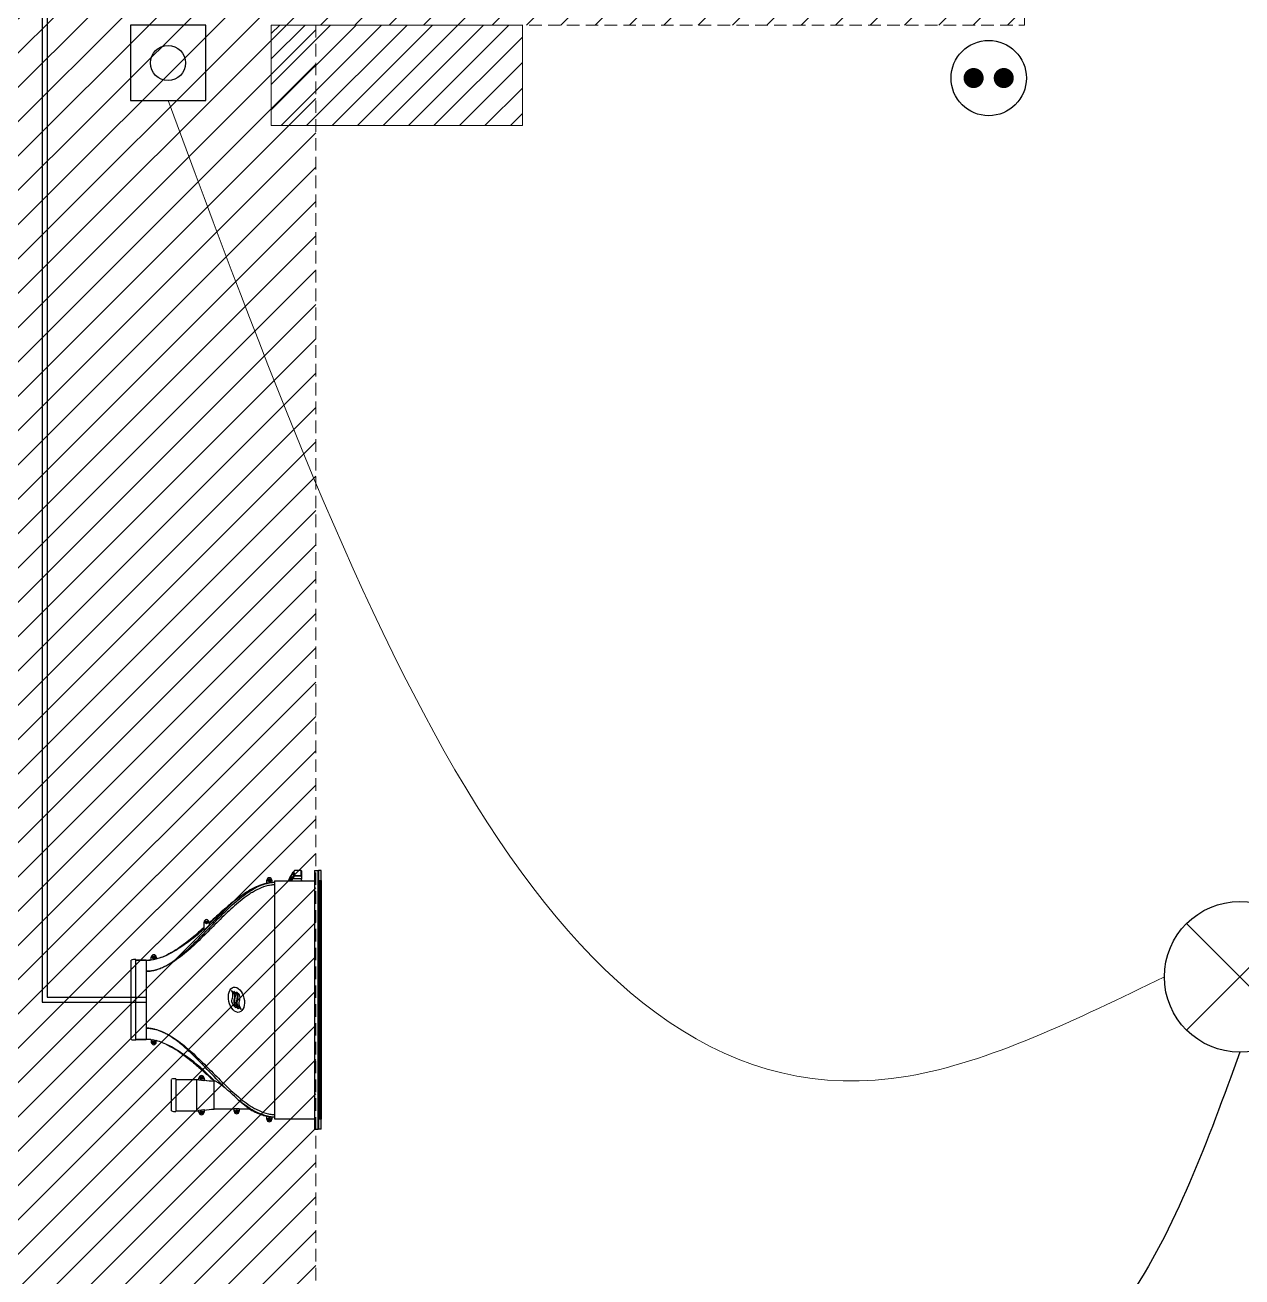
# Model space of a CAD drawing. Header units: centimetres. Extents: x 2666 to 9670, y 1889 to 5633.
# Drawn here: x 3570.9 to 3813.2, y 2993.2 to 3242.5 of the extents above; entities that cross this region are included whole.
import ezdxf

# ---------------------------------------------------------------- set-up
doc = ezdxf.new("R2010")
doc.units = ezdxf.units.CM
doc.header["$LTSCALE"] = 12.7
doc.linetypes.add('Style de ligne -13', pattern=[0.295276, 0.19685, -0.098425])
for name, color, linetype, lineweight in [('B Faux plafonds', 7, 'Continuous', 5), ('B Faux plafonds-1', 7, 'Continuous', 5), ('B GÈnÈral', 7, 'Continuous', 5), ('B Général', 7, 'Continuous', 5), ('prlm-ELEC-CFO', 1, 'Continuous', 25)]:
    doc.layers.add(name, color=color, linetype=linetype, lineweight=lineweight)
doc.layers.add('prlm-CHAUFF', color=4, linetype='Continuous')

# ---------------------------------------------------------------- blocks, each defined once
blk = doc.blocks.new('xi.BP')
at = {"layer": 'prlm-ELEC-CFO', "color": 0, "flags": 128}
blk.add_lwpolyline([(-7.5, -7.5), (7.5, -7.5), (7.5, 7.5), (-7.5, 7.5)], close=True, dxfattribs=at)
at = {"layer": 'prlm-ELEC-CFO', "color": 0}
blk.add_circle((0, 0), 3.5, dxfattribs=at)
blk = doc.blocks.new('xi.PTCE')
at = {"layer": 'prlm-ELEC-CFO', "color": 0}
for points in [[(-10.61, 10.61), (10.61, -10.61)], [(10.61, 10.61), (-10.61, -10.61)]]:
    blk.add_lwpolyline(points, dxfattribs=at)
at = {"layer": 'prlm-ELEC-CFO', "color": 0, "linetype": 'ByBlock'}
blk.add_circle((0, 0), 15, dxfattribs=at)
blk = doc.blocks.new('xi.PC')
at = {"color": 0, "lineweight": 5}
blk.add_wipeout([(-7.5, -7.5), (7.5, -7.5), (7.5, 7.5), (-7.5, 7.5)], dxfattribs=at).dxf.layer = 'prlm-ELEC-CFO'
at = {"layer": 'prlm-ELEC-CFO', "color": 0, "linetype": 'ByBlock', "lineweight": 5, "const_width": 2}
for points in [[(-4, 0, 1), (-2, 0, 1)], [(2, 0, 1), (4, 0, 1)]]:
    blk.add_lwpolyline(points, format="xyb", close=True, dxfattribs=at)
at = {"layer": 'prlm-ELEC-CFO', "color": 0, "linetype": 'ByBlock', "lineweight": -2}
blk.add_circle((0, 0), 7.5, dxfattribs=at)

msp = doc.modelspace()

# ---------------------------------------------------------------- hatches: boundary and pattern name
at = {"layer": 'B Faux plafonds-1', "linetype": 'Continuous', "lineweight": 5, "true_color": 0xaaaaaa}
h = msp.add_hatch(dxfattribs=at)
h.set_pattern_fill('F_P__SOFFITE', color=253, style=0, pattern_type=2)
h.set_pattern_definition([(45, (3617.4236, 3066.092), (-3.52778, 3.30729), [])])
h.paths.add_polyline_path([(3353.92, 2787.35), (3628.79, 2787.35), (3628.79, 3242.48), (3769.92, 3242.48), (3769.92, 3341.48), (3619.92, 3341.48), (3619.92, 3449.89), (3559.92, 3449.89), (3559.92, 3514.39), (3478.92, 3514.39), (3478.92, 2887.35), (3353.92, 2887.35)])
at = {"layer": 'B GÈnÈral', "linetype": 'Continuous', "lineweight": 5}
h = msp.add_hatch(dxfattribs=at)
h.set_pattern_fill('50_BETON', style=0, pattern_type=2)
h.set_pattern_definition([(45, (3617.4236, 3065.8713), (2.42535, -2.64583), [])])
h.paths.add_polyline_path([(3669.92, 3222.48), (3669.92, 3242.48), (3619.92, 3242.48), (3619.92, 3222.48)])

# ---------------------------------------------------------------- linework, layer by layer
at = {"layer": 'B Faux plafonds', "color": 7, "linetype": 'Style de ligne -13', "lineweight": 5, "flags": 128}
msp.add_lwpolyline([(3353.92, 2787.35), (3628.79, 2787.35), (3628.79, 3242.48), (3769.92, 3242.48), (3769.92, 3341.48), (3619.92, 3341.48), (3619.92, 3449.89), (3559.92, 3449.89), (3559.92, 3514.39), (3478.92, 3514.39), (3478.92, 2887.35), (3353.92, 2887.35)], close=True, dxfattribs=at)
at = {"layer": 'B Général', "color": 7, "linetype": 'Continuous', "lineweight": 18}
for p, q in [((3669.92, 3242.48), (3619.92, 3242.48)), ((3669.92, 3222.48), (3619.92, 3222.48))]:
    msp.add_line(p, q, dxfattribs=at)
at = {"layer": 'B Général', "color": 7, "linetype": 'Continuous', "lineweight": 5}
for p, q in [((3619.92, 3242.48), (3619.92, 3222.48)), ((3669.92, 3242.48), (3619.92, 3242.48)), ((3669.92, 3242.48), (3669.92, 3222.48)), ((3669.92, 3222.48), (3619.92, 3222.48))]:
    msp.add_line(p, q, dxfattribs=at)
at = {"layer": 'prlm-CHAUFF', "ltscale": 50}
for p, q in [((3574.33, 3266.32), (3574.33, 3047.86)), ((3575.33, 3265.32), (3575.33, 3048.86)), ((3619.05, 3071.55), (3619.05, 3072.16)), ((3619.4, 3072.21), (3619.5, 3072.21)), ((3619.4, 3072.11), (3619.4, 3072.21)), ((3619.5, 3072.11), (3619.4, 3072.11)), ((3619.5, 3072.32), (3619.6, 3072.32)), ((3619.5, 3072.21), (3619.5, 3072.32)), ((3619.5, 3072.01), (3619.5, 3072.11)), ((3619.6, 3072.01), (3619.5, 3072.01)), ((3619.6, 3072.32), (3619.6, 3072.21)), ((3619.6, 3072.21), (3619.71, 3072.21)), ((3619.71, 3072.11), (3619.6, 3072.11)), ((3619.6, 3072.11), (3619.6, 3072.01)), ((3619.71, 3072.21), (3619.71, 3072.11)), ((3620.05, 3072.16), (3620.05, 3071.72)), ((3620.14, 3071.73), (3620.05, 3071.72)), ((3620.55, 3072.06), (3628.55, 3072.06)), ((3620.55, 3072.06), (3620.55, 3024.66)), ((3623.7, 3072.72), (3623.66, 3072.7)), ((3624.19, 3072.72), (3623.7, 3072.72)), ((3623.7, 3072.72), (3623.7, 3072.72)), ((3623.72, 3072.8), (3624.08, 3073.4)), ((3623.76, 3072.77), (3623.72, 3072.8)), ((3624.08, 3072.55), (3623.75, 3072.06)), ((3624.12, 3073.37), (3623.76, 3072.77)), ((3623.76, 3072.77), (3624.23, 3072.77)), ((3624.14, 3072.43), (3623.89, 3072.06)), ((3624.08, 3073.4), (3624.09, 3073.42)), ((3624.08, 3073.4), (3624.12, 3073.37)), ((3624.09, 3072.56), (3624.08, 3072.55)), ((3624.09, 3073.42), (3624.31, 3073.76)), ((3624.09, 3073.42), (3624.13, 3073.38)), ((3624.31, 3072.9), (3624.09, 3072.56)), ((3624.13, 3073.38), (3624.12, 3073.37)), ((3624.3, 3073.37), (3624.12, 3073.37)), ((3624.3, 3073.65), (3624.13, 3073.38)), ((3624.13, 3073.38), (3624.3, 3073.38)), ((3624.51, 3073), (3624.14, 3072.43)), ((3625.95, 3072.43), (3624.14, 3072.43)), ((3624.51, 3073), (3624.54, 3073.08)), ((3625.95, 3073), (3624.51, 3073)), ((3625.9, 3074.07), (3624.54, 3074.07)), ((3624.54, 3073.08), (3625.9, 3073.08)), ((3625.9, 3073.08), (3625.9, 3074.07)), ((3625.9, 3074.07), (3625.95, 3074.03)), ((3625.9, 3073.08), (3625.95, 3073)), ((3625.95, 3074.03), (3625.95, 3074.03)), ((3625.95, 3074.03), (3625.95, 3073)), ((3626.04, 3073.92), (3625.95, 3074.01)), ((3626.04, 3073.87), (3625.95, 3073.96)), ((3626.04, 3073.81), (3625.95, 3073.9)), ((3626.04, 3073.72), (3625.95, 3073.81)), ((3626.04, 3073.62), (3625.95, 3073.71)), ((3626.04, 3073.49), (3625.95, 3073.58)), ((3626.04, 3073.35), (3625.95, 3073.44)), ((3626.04, 3073.18), (3625.95, 3073.27)), ((3625.95, 3073.09), (3626.04, 3073.18)), ((3626.04, 3072.99), (3625.95, 3073.08)), ((3625.95, 3073), (3625.95, 3072.43)), ((3625.95, 3073), (3625.95, 3073)), ((3625.95, 3072.9), (3626.04, 3072.99)), ((3626.04, 3072.73), (3625.95, 3072.82)), ((3625.95, 3072.64), (3626.04, 3072.73)), ((3626.04, 3072.49), (3625.95, 3072.58)), ((3625.95, 3072.4), (3626.04, 3072.49)), ((3625.95, 3072.06), (3625.95, 3072.43)), ((3626.04, 3072.25), (3625.95, 3072.34)), ((3625.95, 3072.16), (3626.04, 3072.25)), ((3625.99, 3072.06), (3625.95, 3072.1)), ((3625.96, 3073.26), (3626.04, 3073.35)), ((3625.97, 3073.42), (3626.04, 3073.49)), ((3625.97, 3073.06), (3626.04, 3073.13)), ((3626.04, 3072.85), (3625.97, 3072.92)), ((3625.98, 3073.56), (3626.04, 3073.62)), ((3625.98, 3072.79), (3626.04, 3072.85)), ((3626.04, 3072.6), (3625.98, 3072.67)), ((3625.99, 3073.67), (3626.04, 3073.72)), ((3625.99, 3072.55), (3626.04, 3072.6)), ((3626, 3073.77), (3626.04, 3073.81)), ((3626.04, 3073.42), (3626, 3073.45)), ((3626.01, 3073.84), (3626.04, 3073.87)), ((3626.04, 3073.65), (3626.01, 3073.69)), ((3626.01, 3073.38), (3626.04, 3073.42)), ((3626.02, 3073.9), (3626.04, 3073.92)), ((3626.02, 3073.64), (3626.04, 3073.65)), ((3626.04, 3073.13), (3626.02, 3073.16)), ((3628.55, 3074.11), (3629.28, 3074.11)), ((3628.55, 3074.11), (3628.55, 3022.61)), ((3629.28, 3022.61), (3629.28, 3074.11)), ((3629.28, 3074.11), (3629.36, 3074.11)), ((3629.85, 3074.11), (3629.36, 3074.11)), ((3629.36, 3074.11), (3629.36, 3022.61)), ((3629.55, 3072.11), (3629.55, 3024.61)), ((3629.55, 3072.11), (3629.61, 3072.11)), ((3629.61, 3072.11), (3629.55, 3071.91)), ((3629.61, 3024.61), (3629.61, 3072.11)), ((3629.66, 3072.11), (3629.66, 3024.61)), ((3629.66, 3072.11), (3629.71, 3072.11)), ((3629.71, 3072.11), (3629.66, 3071.96)), ((3629.71, 3024.61), (3629.71, 3072.11)), ((3629.75, 3072.11), (3629.75, 3024.61)), ((3629.75, 3072.11), (3629.79, 3072.11)), ((3629.79, 3072.11), (3629.75, 3072)), ((3629.79, 3024.61), (3629.79, 3072.11)), ((3629.81, 3072.11), (3629.81, 3024.61)), ((3629.81, 3072.11), (3629.83, 3072.11)), ((3629.83, 3072.11), (3629.81, 3072.05)), ((3629.83, 3024.61), (3629.83, 3072.11)), ((3629.84, 3072.11), (3629.84, 3024.61)), ((3629.84, 3072.11), (3629.85, 3072.11)), ((3629.85, 3072.11), (3629.84, 3072.09)), ((3629.85, 3022.61), (3629.85, 3074.11)), ((3629.85, 3024.61), (3629.85, 3072.11)), ((3606.55, 3062.19), (3606.55, 3063.81)), ((3607.55, 3063.19), (3606.55, 3062.19)), ((3606.9, 3063.86), (3607, 3063.86)), ((3606.9, 3063.76), (3606.9, 3063.86)), ((3607, 3063.76), (3606.9, 3063.76)), ((3607, 3063.96), (3607.1, 3063.96)), ((3607, 3063.86), (3607, 3063.96)), ((3607, 3063.65), (3607, 3063.76)), ((3607.1, 3063.65), (3607, 3063.65)), ((3607.1, 3063.96), (3607.1, 3063.86)), ((3607.1, 3063.86), (3607.21, 3063.86)), ((3607.21, 3063.76), (3607.1, 3063.76)), ((3607.1, 3063.76), (3607.1, 3063.65)), ((3607.21, 3063.86), (3607.21, 3063.76)), ((3607.55, 3063.81), (3607.55, 3063.19)), ((3596.05, 3056.27), (3596.05, 3056.82)), ((3596.4, 3056.77), (3596.4, 3056.87)), ((3596.4, 3056.87), (3596.5, 3056.87)), ((3596.5, 3056.77), (3596.4, 3056.77)), ((3596.5, 3056.98), (3596.6, 3056.98)), ((3596.5, 3056.87), (3596.5, 3056.98)), ((3596.5, 3056.67), (3596.5, 3056.77)), ((3596.6, 3056.98), (3596.6, 3056.87)), ((3596.6, 3056.87), (3596.71, 3056.87)), ((3596.6, 3056.77), (3596.6, 3056.67)), ((3596.71, 3056.77), (3596.6, 3056.77)), ((3596.71, 3056.87), (3596.71, 3056.77)), ((3597.05, 3056.82), (3597.05, 3056.52)), ((3599.53, 3057.48), (3599.53, 3057.45)), ((3600.07, 3057.77), (3600.07, 3057.75)), ((3592.05, 3040.46), (3592.05, 3056.26)), ((3592.95, 3040.36), (3592.95, 3056.36)), ((3592.95, 3056.26), (3595.05, 3056.26)), ((3595.05, 3056.26), (3592.95, 3056.26)), ((3595.05, 3056.26), (3595.05, 3054.04)), ((3596.37, 3056.32), (3596.05, 3056.27)), ((3597.05, 3056.52), (3596.37, 3056.32)), ((3596.6, 3056.67), (3596.5, 3056.67)), ((3595.05, 3054.04), (3595.05, 3042.69)), ((3574.33, 3047.86), (3595.05, 3047.86)), ((3575.33, 3048.86), (3595.05, 3048.86)), ((3595.05, 3042.69), (3595.05, 3040.46)), ((3592.95, 3040.46), (3595.05, 3040.46)), ((3595.05, 3040.46), (3592.95, 3040.46)), ((3596.05, 3040.46), (3596.37, 3040.41)), ((3596.05, 3040.46), (3596.05, 3039.91)), ((3597.05, 3040.21), (3596.37, 3040.41)), ((3596.4, 3039.86), (3596.4, 3039.96)), ((3596.4, 3039.96), (3596.5, 3039.96)), ((3596.5, 3039.86), (3596.4, 3039.86)), ((3596.5, 3040.06), (3596.6, 3040.06)), ((3596.5, 3039.96), (3596.5, 3040.06)), ((3596.5, 3039.75), (3596.5, 3039.86)), ((3596.6, 3039.75), (3596.5, 3039.75)), ((3596.6, 3040.06), (3596.6, 3039.96)), ((3596.6, 3039.96), (3596.71, 3039.96)), ((3596.6, 3039.86), (3596.6, 3039.75)), ((3596.71, 3039.86), (3596.6, 3039.86)), ((3596.71, 3039.96), (3596.71, 3039.86)), ((3597.05, 3039.91), (3597.05, 3040.21)), ((3600.07, 3038.96), (3600.07, 3038.96)), ((3600.05, 3026.21), (3600.05, 3032.51)), ((3600.95, 3032.61), (3600.95, 3026.11)), ((3600.95, 3032.51), (3605.05, 3032.51)), ((3600.95, 3032.51), (3605.05, 3032.51)), ((3605.05, 3032.51), (3605.05, 3026.21)), ((3605.55, 3032.33), (3605.55, 3032.76)), ((3606.5, 3032.21), (3605.55, 3032.33)), ((3605.9, 3032.81), (3606, 3032.81)), ((3605.9, 3032.71), (3605.9, 3032.81)), ((3606, 3032.71), (3605.9, 3032.71)), ((3606, 3032.92), (3606.1, 3032.92)), ((3606, 3032.81), (3606, 3032.92)), ((3606, 3032.61), (3606, 3032.71)), ((3606.1, 3032.61), (3606, 3032.61)), ((3606.1, 3032.92), (3606.1, 3032.81)), ((3606.1, 3032.81), (3606.21, 3032.81)), ((3606.21, 3032.71), (3606.1, 3032.71)), ((3606.1, 3032.71), (3606.1, 3032.61)), ((3606.21, 3032.81), (3606.21, 3032.71)), ((3606.55, 3032.21), (3606.5, 3032.21)), ((3608.71, 3032.16), (3606.55, 3034.23)), ((3606.55, 3034.23), (3608.71, 3032.16)), ((3606.55, 3032.76), (3606.55, 3032.21)), ((3608.71, 3032.16), (3608.55, 3032.16)), ((3608.55, 3026.56), (3608.55, 3032.16)), ((3608.71, 3032.16), (3608.55, 3032.16)), ((3600.95, 3026.21), (3605.05, 3026.21)), ((3600.95, 3026.21), (3605.05, 3026.21)), ((3605.55, 3026.4), (3606.5, 3026.51)), ((3605.55, 3025.96), (3605.55, 3026.4)), ((3605.9, 3025.91), (3605.9, 3026.01)), ((3605.9, 3026.01), (3606, 3026.01)), ((3606, 3025.91), (3605.9, 3025.91)), ((3606, 3026.12), (3606.1, 3026.12)), ((3606, 3026.01), (3606, 3026.12)), ((3606, 3025.81), (3606, 3025.91)), ((3606.1, 3025.81), (3606, 3025.81)), ((3606.1, 3026.12), (3606.1, 3026.01)), ((3606.1, 3026.01), (3606.21, 3026.01)), ((3606.1, 3025.91), (3606.1, 3025.81)), ((3606.21, 3025.91), (3606.1, 3025.91)), ((3606.21, 3026.01), (3606.21, 3025.91)), ((3606.5, 3026.51), (3606.55, 3026.51)), ((3606.55, 3026.51), (3606.55, 3025.96)), ((3612.55, 3026.56), (3608.55, 3026.56)), ((3612.55, 3026.56), (3608.55, 3026.56)), ((3612.55, 3026.71), (3613.55, 3026.71)), ((3612.55, 3026.16), (3612.55, 3026.71)), ((3612.9, 3026.11), (3612.9, 3026.21)), ((3612.9, 3026.21), (3613, 3026.21)), ((3613, 3026.11), (3612.9, 3026.11)), ((3613, 3026.32), (3613.1, 3026.32)), ((3613, 3026.21), (3613, 3026.32)), ((3613, 3026.01), (3613, 3026.11)), ((3613.1, 3026.01), (3613, 3026.01)), ((3613.1, 3026.32), (3613.1, 3026.21)), ((3613.1, 3026.21), (3613.21, 3026.21)), ((3613.21, 3026.11), (3613.1, 3026.11)), ((3613.1, 3026.11), (3613.1, 3026.01)), ((3613.21, 3026.21), (3613.21, 3026.11)), ((3613.55, 3026.71), (3613.55, 3026.16)), ((3615.67, 3026.56), (3613.55, 3026.56)), ((3615.67, 3026.56), (3613.55, 3026.56)), ((3619.05, 3024.56), (3619.05, 3025.18)), ((3619.4, 3024.61), (3619.5, 3024.61)), ((3619.4, 3024.51), (3619.4, 3024.61)), ((3619.5, 3024.51), (3619.4, 3024.51)), ((3619.5, 3024.72), (3619.6, 3024.72)), ((3619.5, 3024.61), (3619.5, 3024.72)), ((3619.5, 3024.41), (3619.5, 3024.51)), ((3619.6, 3024.41), (3619.5, 3024.41)), ((3619.6, 3024.72), (3619.6, 3024.61)), ((3619.6, 3024.61), (3619.71, 3024.61)), ((3619.71, 3024.51), (3619.6, 3024.51)), ((3619.6, 3024.51), (3619.6, 3024.41)), ((3619.71, 3024.61), (3619.71, 3024.51)), ((3620.14, 3025), (3620.05, 3025.01)), ((3620.05, 3025.01), (3620.05, 3024.56)), ((3620.55, 3024.66), (3628.55, 3024.66)), ((3629.55, 3024.81), (3629.61, 3024.61)), ((3629.61, 3024.61), (3629.55, 3024.61)), ((3629.66, 3024.77), (3629.71, 3024.61)), ((3629.71, 3024.61), (3629.66, 3024.61)), ((3629.75, 3024.73), (3629.79, 3024.61)), ((3629.79, 3024.61), (3629.75, 3024.61)), ((3629.81, 3024.68), (3629.83, 3024.61)), ((3629.83, 3024.61), (3629.81, 3024.61)), ((3629.84, 3024.64), (3629.85, 3024.61)), ((3629.85, 3024.61), (3629.84, 3024.61)), ((3628.55, 3022.61), (3629.28, 3022.61)), ((3629.36, 3022.61), (3629.28, 3022.61)), ((3629.85, 3022.61), (3629.36, 3022.61))]:
    msp.add_line(p, q, dxfattribs=at)
for centre, radius in [((3619.55, 3072.16), 0.3), ((3619.55, 3072.16), 0.25), ((3607.05, 3063.81), 0.3), ((3607.05, 3063.81), 0.25), ((3596.55, 3056.82), 0.3), ((3596.55, 3056.82), 0.25), ((3596.55, 3039.91), 0.3), ((3596.55, 3039.91), 0.25), ((3606.05, 3032.76), 0.3), ((3606.05, 3032.76), 0.25), ((3606.05, 3025.96), 0.3), ((3606.05, 3025.96), 0.25), ((3613.05, 3026.16), 0.3), ((3613.05, 3026.16), 0.25), ((3619.55, 3024.56), 0.3), ((3619.55, 3024.56), 0.25)]:
    msp.add_circle(centre, radius, dxfattribs=at)
for centre, radius, start, end in [((3619.55, 3072.16), 0.5, 0, 180), ((3635.78, 3066.01), 13.85, 151.9182, 154.0515), ((3635.43, 3066.13), 13.43, 152.115, 153.7632), ((3634.59, 3066.65), 12.5, 151.3177, 151.5903), ((3623.1, 3073.12), 0.703, 323.033, 332.9325), ((3623.44, 3073.09), 0.448, 304.6713, 315.4982), ((3623.63, 3074.25), 0.836, 324.1326, 329.2425), ((3634.59, 3066.65), 12.5, 143.7494, 145.0637), ((3607.05, 3063.81), 0.5, 0, 180), ((3580.49, 3091.5), 39, 300.1399, 310.6113), ((3580.49, 3091.5), 39, 302.5506, 310.6113), ((3598.45, 3070.88), 11.66, 309.5755, 314.0299), ((3598.23, 3071.13), 11.99, 309.6381, 313.9674), ((3596.55, 3056.82), 0.5, 0, 180), ((3593.57, 3069.47), 13.43, 282.9954, 306.0824), ((3594.23, 3067.52), 11.35, 284.4106, 297.8626), ((3590.38, 3075.28), 20.01, 297.2018, 298.9518), ((3592.72, 3054.38), 2, 83.2559, 109.4245), ((3592.72, 3054.38), 2, 83.2559, 109.4245), ((3595.04, 3064.03), 7.77, 270.0577, 277.4544), ((3595.04, 3064.09), 7.82, 270.0736, 277.4237), ((3595.06, 3063.48), 7.25, 269.9215, 277.8382), ((3592.72, 3042.35), 2, 250.5755, 276.7441), ((3592.72, 3042.35), 2, 250.5755, 276.7441), ((3595.04, 3032.7), 7.77, 82.5456, 89.9423), ((3595.04, 3032.64), 7.82, 82.5763, 89.9264), ((3595.07, 3033.3), 7.17, 83.9053, 90.1157), ((3595.07, 3033.3), 7.17, 82.0923, 83.5448), ((3596.55, 3039.91), 0.5, 180, 0), ((3594.08, 3028.85), 11.74, 62.3321, 75.441), ((3594.23, 3029.21), 11.35, 62.1374, 75.6929), ((3590.38, 3021.45), 20.01, 61.0483, 62.7983), ((3590.38, 3021.45), 20.01, 61.0482, 62.7982), ((3580.49, 3005.23), 39, 49.3887, 59.86), ((3580.49, 3005.23), 39, 49.3887, 59.8601), ((3598.45, 3025.85), 11.66, 45.9701, 50.4245), ((3598.23, 3025.6), 11.99, 46.0326, 50.3619), ((3600.72, 3030.63), 2, 83.2559, 109.4245), ((3600.72, 3030.63), 2, 83.2559, 109.4245), ((3606.05, 3032.76), 0.5, 0, 180), ((3588.51, 3003.62), 35.1, 45.7111, 49.5265), ((3629.33, 3045.88), 23.65, 226.4099, 234.7501), ((3600.72, 3028.1), 2, 250.5755, 276.7441), ((3600.72, 3028.1), 2, 250.5755, 276.7441), ((3606.05, 3025.96), 0.5, 180, 0), ((3613.05, 3026.16), 0.5, 180, 0), ((3621.91, 3036.95), 12.12, 253.7263, 256.3852), ((3619.55, 3024.56), 0.5, 180, 0)]:
    msp.add_arc(centre, radius, start, end, dxfattribs=at)
msp.add_ellipse((3613, 3048.36), major_axis=(-0.57, 2.49), ratio=0.600775, dxfattribs=at)
for points, knots in [([(3595.05, 3054.04), (3595.22, 3054.04), (3595.4, 3054.04), (3595.74, 3054.07), (3595.91, 3054.09), (3596.42, 3054.17), (3596.75, 3054.25), (3597.41, 3054.44), (3597.73, 3054.56), (3598.36, 3054.83), (3598.67, 3054.98), (3599.57, 3055.46), (3600.13, 3055.83), (3601.21, 3056.6), (3601.73, 3057.01), (3603.26, 3058.29), (3604.21, 3059.21), (3606.1, 3061.09), (3607.02, 3062.05), (3608.86, 3063.97), (3609.78, 3064.93), (3611.68, 3066.8), (3612.65, 3067.7), (3614.2, 3068.96), (3614.72, 3069.36), (3615.55, 3069.92), (3615.83, 3070.1), (3616.41, 3070.44), (3616.7, 3070.6), (3617.6, 3071.05), (3618.22, 3071.3), (3619.18, 3071.57), (3619.5, 3071.64), (3620.07, 3071.72), (3620.31, 3071.75), (3620.55, 3071.76)], [0, 0, 0, 0, 0.015625, 0.015625, 0.03125, 0.03125, 0.0625, 0.0625, 0.09375, 0.09375, 0.125, 0.125, 0.1875, 0.1875, 0.25, 0.25, 0.375, 0.375, 0.5, 0.5, 0.625, 0.625, 0.75, 0.75, 0.8125, 0.8125, 0.84375, 0.84375, 0.875, 0.875, 0.9375, 0.9375, 0.96875, 0.96875, 0.9908046, 0.9908046, 0.9908046, 0.9908046]), ([(3623.6, 3072.6), (3623.59, 3072.6), (3623.59, 3072.59), (3623.59, 3072.58), (3623.58, 3072.57), (3623.58, 3072.56), (3623.57, 3072.54), (3623.57, 3072.53), (3623.57, 3072.51), (3623.57, 3072.49), (3623.57, 3072.48), (3623.56, 3072.46), (3623.56, 3072.44), (3623.56, 3072.42), (3623.56, 3072.38), (3623.57, 3072.34), (3623.57, 3072.3), (3623.58, 3072.25), (3623.58, 3072.2), (3623.59, 3072.15), (3623.6, 3072.1), (3623.61, 3072.08), (3623.61, 3072.07)], [0.1059402, 0.1059402, 0.1059402, 0.1059402, 0.1359504, 0.1694868, 0.202886, 0.2361704, 0.2693627, 0.3024859, 0.3355633, 0.3686184, 0.401675, 0.434757, 0.4678887, 0.5010941, 0.5629781, 0.6246926, 0.6863942, 0.7482374, 0.8103737, 0.8729511, 0.9361135, 0.9654522, 0.9654522, 0.9654522, 0.9654522]), ([(3623.65, 3072.07), (3623.64, 3072.07), (3623.64, 3072.09), (3623.64, 3072.11), (3623.63, 3072.14), (3623.62, 3072.17), (3623.62, 3072.2), (3623.61, 3072.23), (3623.61, 3072.26), (3623.61, 3072.28), (3623.6, 3072.31), (3623.6, 3072.33), (3623.6, 3072.36), (3623.59, 3072.38), (3623.59, 3072.41), (3623.59, 3072.43), (3623.59, 3072.45), (3623.59, 3072.48), (3623.59, 3072.51), (3623.59, 3072.54), (3623.6, 3072.57), (3623.6, 3072.6), (3623.61, 3072.63), (3623.62, 3072.65), (3623.63, 3072.67), (3623.64, 3072.68), (3623.65, 3072.69), (3623.66, 3072.7)], [0.053874, 0.053874, 0.053874, 0.053874, 0.0607104, 0.0907643, 0.1206402, 0.1503557, 0.1799287, 0.2093776, 0.238721, 0.2679778, 0.2971672, 0.3263086, 0.3554219, 0.3845269, 0.4136437, 0.4427926, 0.4719939, 0.5012681, 0.5562327, 0.6110034, 0.6657154, 0.7205017, 0.7754929, 0.8308166, 0.8865967, 0.9429527, 1, 1, 1, 1]), ([(3623.7, 3072.72), (3623.7, 3072.72), (3623.69, 3072.71), (3623.68, 3072.7), (3623.68, 3072.7), (3623.67, 3072.69), (3623.66, 3072.68), (3623.66, 3072.67), (3623.65, 3072.65), (3623.65, 3072.64), (3623.64, 3072.63), (3623.64, 3072.61), (3623.64, 3072.6), (3623.64, 3072.58), (3623.63, 3072.57), (3623.63, 3072.55), (3623.63, 3072.53), (3623.63, 3072.51), (3623.63, 3072.49), (3623.63, 3072.45), (3623.63, 3072.41), (3623.64, 3072.37), (3623.64, 3072.32), (3623.65, 3072.27), (3623.66, 3072.21), (3623.67, 3072.16), (3623.68, 3072.11), (3623.69, 3072.08), (3623.69, 3072.07)], [0, 0, 0, 0, 0.0300773, 0.0600539, 0.0899314, 0.1197114, 0.1493956, 0.1789856, 0.2084831, 0.2378898, 0.2672073, 0.2964374, 0.3255817, 0.3546421, 0.3836203, 0.4125181, 0.4413372, 0.4700795, 0.4987468, 0.5532579, 0.6080368, 0.6630958, 0.7184471, 0.7741027, 0.8300742, 0.8863734, 0.9430116, 0.9677174, 0.9677174, 0.9677174, 0.9677174]), ([(3624.34, 3073.81), (3624.34, 3073.81), (3624.34, 3073.8), (3624.33, 3073.79), (3624.32, 3073.78), (3624.32, 3073.77), (3624.31, 3073.75), (3624.31, 3073.74), (3624.31, 3073.72), (3624.3, 3073.71), (3624.3, 3073.69), (3624.3, 3073.67), (3624.29, 3073.65), (3624.29, 3073.63), (3624.29, 3073.61), (3624.29, 3073.59), (3624.29, 3073.57), (3624.29, 3073.53), (3624.29, 3073.5), (3624.29, 3073.45), (3624.3, 3073.39), (3624.3, 3073.34), (3624.31, 3073.28), (3624.32, 3073.22), (3624.33, 3073.15), (3624.34, 3073.09), (3624.35, 3073.04), (3624.35, 3073.01)], [0.0304712, 0.0304712, 0.0304712, 0.0304712, 0.0599457, 0.0897682, 0.1195016, 0.1491541, 0.1787343, 0.2082505, 0.2377114, 0.2671256, 0.2965018, 0.3258487, 0.355175, 0.3844897, 0.4138015, 0.4431194, 0.4724522, 0.5018089, 0.5568669, 0.611863, 0.6668562, 0.7219052, 0.7770682, 0.8324028, 0.8879658, 0.9438132, 1, 1, 1, 1]), ([(3624.35, 3073.01), (3624.35, 3073.01), (3624.35, 3073.01), (3624.35, 3073), (3624.35, 3073), (3624.35, 3072.99), (3624.35, 3072.98), (3624.35, 3072.98), (3624.34, 3072.97), (3624.34, 3072.96), (3624.33, 3072.94), (3624.32, 3072.92), (3624.31, 3072.91), (3624.31, 3072.9)], [0, 0, 0, 0, 0.061789, 0.122374, 0.182441, 0.242697, 0.303842, 0.366548, 0.43144, 0.49908, 0.668346, 0.832646, 1, 1, 1, 1]), ([(3624.54, 3074.07), (3624.51, 3074.05), (3624.49, 3074.02), (3624.46, 3073.91), (3624.45, 3073.85), (3624.45, 3073.72), (3624.45, 3073.67), (3624.46, 3073.57), (3624.47, 3073.52), (3624.49, 3073.35), (3624.51, 3073.22), (3624.54, 3073.08)], [0, 0, 0, 0, 0.25, 0.25, 0.5, 0.5, 0.625, 0.625, 0.75, 0.75, 1, 1, 1, 1]), ([(3620.55, 3071.26), (3620.32, 3071.25), (3620.08, 3071.22), (3619.52, 3071.14), (3619.2, 3071.06), (3618.25, 3070.79), (3617.64, 3070.54), (3616.75, 3070.08), (3616.46, 3069.92), (3615.89, 3069.58), (3615.62, 3069.4), (3614.8, 3068.84), (3614.28, 3068.44), (3612.75, 3067.2), (3611.78, 3066.31), (3609.88, 3064.49), (3608.95, 3063.55), (3607.09, 3061.68), (3606.16, 3060.75), (3604.26, 3058.94), (3603.28, 3058.06), (3601.74, 3056.83), (3601.21, 3056.44), (3600.12, 3055.71), (3599.55, 3055.37), (3598.65, 3054.91), (3598.34, 3054.77), (3597.71, 3054.52), (3597.39, 3054.41), (3596.73, 3054.23), (3596.4, 3054.16), (3595.9, 3054.09), (3595.73, 3054.07), (3595.39, 3054.04), (3595.22, 3054.04), (3595.05, 3054.04)], [0.0092808, 0.0092808, 0.0092808, 0.0092808, 0.03125, 0.03125, 0.0625, 0.0625, 0.125, 0.125, 0.15625, 0.15625, 0.1875, 0.1875, 0.25, 0.25, 0.375, 0.375, 0.5, 0.5, 0.625, 0.625, 0.75, 0.75, 0.8125, 0.8125, 0.875, 0.875, 0.90625, 0.90625, 0.9375, 0.9375, 0.96875, 0.96875, 0.984375, 0.984375, 1, 1, 1, 1]), ([(3619.05, 3071.55), (3618.76, 3071.49), (3618.48, 3071.41), (3617.91, 3071.22), (3617.63, 3071.12), (3616.81, 3070.78), (3616.28, 3070.51), (3615.25, 3069.93), (3614.75, 3069.61), (3613.78, 3068.93), (3613.3, 3068.58), (3611.9, 3067.48), (3611.01, 3066.7), (3609.26, 3065.1), (3608.41, 3064.28), (3607.55, 3063.46)], [0, 0, 0, 0, 0.0625, 0.0625, 0.125, 0.125, 0.25, 0.25, 0.375, 0.375, 0.5, 0.5, 0.75, 0.75, 1, 1, 1, 1]), ([(3615.01, 3069.77), (3614.84, 3069.66), (3614.35, 3069.34), (3613.54, 3068.77), (3612.57, 3068.03), (3611.6, 3067.24), (3610.51, 3066.32), (3609.33, 3065.27), (3608.31, 3064.34), (3607.72, 3063.8), (3607.55, 3063.65)], [0.1694223, 0.1694223, 0.1694223, 0.1694223, 0.1906001, 0.2339285, 0.2787061, 0.3247019, 0.3716424, 0.4351709, 0.4991397, 0.523565, 0.523565, 0.523565, 0.523565]), ([(3606.55, 3062.75), (3606.19, 3062.43), (3605.41, 3061.73), (3604.2, 3060.69), (3603.01, 3059.74), (3601.93, 3058.95), (3600.96, 3058.29), (3600.03, 3057.74), (3599.41, 3057.41), (3599.12, 3057.28)], [0.5730592, 0.5730592, 0.5730592, 0.5730592, 0.626259, 0.6884084, 0.7489718, 0.7930827, 0.8358988, 0.8773199, 0.9123747, 0.9123747, 0.9123747, 0.9123747]), ([(3612.88, 3046.74), (3612.16, 3047.46), (3612.07, 3047.84), (3612.11, 3048.23), (3612.17, 3048.84), (3612.58, 3049.49), (3612, 3050.22)], [0, 0, 0, 0, 0.389075, 0.389075, 0.389075, 1, 1, 1, 1]), ([(3613.92, 3046.43), (3613.21, 3047.15), (3613.11, 3047.53), (3613.15, 3047.92), (3613.22, 3048.53), (3613.62, 3049.17), (3613.04, 3049.91)], [0, 0, 0, 0, 0.389075, 0.389075, 0.389075, 1, 1, 1, 1]), ([(3595.05, 3042.69), (3595.22, 3042.69), (3595.39, 3042.69), (3595.73, 3042.66), (3595.9, 3042.64), (3596.4, 3042.57), (3596.74, 3042.5), (3597.39, 3042.32), (3597.71, 3042.21), (3598.34, 3041.96), (3598.65, 3041.81), (3599.55, 3041.36), (3600.12, 3041.02), (3601.21, 3040.29), (3601.74, 3039.9), (3603.28, 3038.67), (3604.26, 3037.79), (3606.16, 3035.98), (3607.09, 3035.05), (3608.95, 3033.18), (3609.88, 3032.24), (3611.78, 3030.42), (3612.75, 3029.53), (3614.28, 3028.29), (3614.8, 3027.89), (3615.62, 3027.33), (3615.89, 3027.15), (3616.46, 3026.81), (3616.75, 3026.65), (3617.64, 3026.19), (3618.25, 3025.94), (3619.2, 3025.67), (3619.52, 3025.59), (3620.08, 3025.51), (3620.32, 3025.48), (3620.55, 3025.47)], [0, 0, 0, 0, 0.015625, 0.015625, 0.03125, 0.03125, 0.0625, 0.0625, 0.09375, 0.09375, 0.125, 0.125, 0.1875, 0.1875, 0.25, 0.25, 0.375, 0.375, 0.5, 0.5, 0.625, 0.625, 0.75, 0.75, 0.8125, 0.8125, 0.84375, 0.84375, 0.875, 0.875, 0.9375, 0.9375, 0.96875, 0.96875, 0.9907189, 0.9907189, 0.9907189, 0.9907189]), ([(3611.29, 3030.32), (3610.04, 3031.52), (3608.85, 3032.77), (3606.45, 3035.27), (3605.26, 3036.51), (3603.38, 3038.3), (3602.74, 3038.88), (3601.42, 3039.98), (3600.73, 3040.5), (3599.64, 3041.21), (3599.26, 3041.43), (3598.48, 3041.84), (3598.08, 3042.03), (3597.24, 3042.34), (3596.82, 3042.47), (3596.16, 3042.6), (3595.94, 3042.64), (3595.61, 3042.67), (3595.5, 3042.68), (3595.27, 3042.69), (3595.16, 3042.69), (3595.05, 3042.69)], [0, 0, 0, 0, 0.25, 0.25, 0.5, 0.5, 0.625, 0.625, 0.75, 0.75, 0.8125, 0.8125, 0.875, 0.875, 0.9375, 0.9375, 0.96875, 0.96875, 0.984375, 0.984375, 1, 1, 1, 1]), ([(3599.09, 3039.46), (3599.43, 3039.3), (3600.14, 3038.93), (3601.2, 3038.29), (3602.28, 3037.54), (3603.37, 3036.71), (3604.45, 3035.83), (3605.74, 3034.71), (3607.09, 3033.5), (3608.12, 3032.56), (3608.56, 3032.16)], [0.1568082, 0.1568082, 0.1568082, 0.1568082, 0.2305418, 0.3149874, 0.4025619, 0.4929385, 0.5856877, 0.6803551, 0.8317746, 0.9509578, 0.9509578, 0.9509578, 0.9509578]), ([(3611.29, 3030.32), (3611.03, 3030.56), (3610.76, 3030.78), (3610.25, 3031.19), (3610, 3031.39), (3609.52, 3031.73), (3609.3, 3031.87), (3609.02, 3032.04), (3608.93, 3032.08), (3608.8, 3032.15), (3608.74, 3032.16), (3608.71, 3032.16)], [0, 0, 0, 0, 0.25, 0.25, 0.5, 0.5, 0.75, 0.75, 0.875, 0.875, 1, 1, 1, 1]), ([(3620.55, 3024.97), (3620.27, 3024.98), (3620, 3025.01), (3619.36, 3025.12), (3619, 3025.2), (3617.94, 3025.52), (3617.27, 3025.82), (3615.95, 3026.54), (3615.34, 3026.94), (3614.15, 3027.81), (3613.57, 3028.27), (3613.02, 3028.75)], [0.0331631, 0.0331631, 0.0331631, 0.0331631, 0.125, 0.125, 0.25, 0.25, 0.5, 0.5, 0.75, 0.75, 1, 1, 1, 1]), ([(3619.05, 3025.17), (3618.76, 3025.24), (3618.46, 3025.33), (3618.02, 3025.47), (3617.88, 3025.52), (3617.59, 3025.63), (3617.45, 3025.69), (3617.03, 3025.87), (3616.75, 3025.99), (3616.2, 3026.27), (3615.94, 3026.41), (3615.67, 3026.56)], [0, 0, 0, 0, 0.25, 0.25, 0.375, 0.375, 0.5, 0.5, 0.75, 0.75, 1, 1, 1, 1]), ([(3615.67, 3026.56), (3615.95, 3026.4), (3616.24, 3026.25), (3616.81, 3025.96), (3617.1, 3025.83), (3617.7, 3025.58), (3618, 3025.47), (3618.38, 3025.35), (3618.45, 3025.33), (3618.52, 3025.31)], [0, 0, 0, 0, 0.25, 0.25, 0.5, 0.5, 0.75, 0.75, 0.8062429, 0.8062429, 0.8062429, 0.8062429])]:
    msp.add_open_spline(points, degree=3, knots=knots, dxfattribs=at)
for points in [[(3620.05, 3071.72), (3619.72, 3071.69), (3619.38, 3071.63), (3619.05, 3071.55)], [(3612, 3050.22), (3612.94, 3049.4), (3612.53, 3048.75), (3612.46, 3048.13)], [(3612.62, 3048.07), (3612.68, 3048.68), (3613.09, 3049.33), (3612.51, 3050.06)], [(3612.51, 3050.06), (3613.45, 3049.24), (3613.04, 3048.59), (3612.98, 3047.98)], [(3613.04, 3049.91), (3613.98, 3049.08), (3613.57, 3048.43), (3613.51, 3047.82)], [(3612.46, 3048.13), (3612.42, 3047.74), (3612.52, 3047.36), (3612.88, 3046.74)], [(3613.39, 3046.58), (3612.67, 3047.31), (3612.58, 3047.68), (3612.62, 3048.07)], [(3612.98, 3047.98), (3612.93, 3047.58), (3613.03, 3047.2), (3613.39, 3046.58)], [(3613.51, 3047.82), (3613.47, 3047.43), (3613.56, 3047.05), (3613.92, 3046.43)], [(3605.05, 3032.51), (3605.22, 3032.51), (3605.39, 3032.51), (3605.55, 3032.5)], [(3605.05, 3032.51), (3605.22, 3032.51), (3605.39, 3032.51), (3605.55, 3032.5)], [(3606.55, 3032.38), (3607.22, 3032.28), (3607.89, 3032.16), (3608.55, 3032.16)], [(3606.55, 3032.38), (3607.22, 3032.28), (3607.89, 3032.16), (3608.55, 3032.16)], [(3605.05, 3026.21), (3605.22, 3026.21), (3605.39, 3026.22), (3605.55, 3026.23)], [(3605.05, 3026.21), (3605.22, 3026.21), (3605.39, 3026.22), (3605.55, 3026.23)], [(3606.55, 3026.35), (3607.22, 3026.45), (3607.89, 3026.56), (3608.55, 3026.56)], [(3606.55, 3026.35), (3607.22, 3026.45), (3607.89, 3026.56), (3608.55, 3026.56)], [(3619.05, 3025.18), (3619.38, 3025.1), (3619.72, 3025.04), (3620.05, 3025.01)]]:
    msp.add_open_spline(points, degree=3, dxfattribs=at)
at = {"layer": 'prlm-ELEC-CFO', "lineweight": 13}
msp.add_spline([(3599.39, 3227.42), (3746.73, 3033.15), (3797.75, 3052.92)], degree=3, dxfattribs=at)
at = {"layer": 'prlm-ELEC-CFO'}
msp.add_spline([(3812.75, 3037.92), (3790.21, 2988.32), (3597.95, 2930.13), (3519.51, 2923.38), (3493.18, 2900.19)], degree=3, dxfattribs=at)

# ---------------------------------------------------------------- block references
for name, p in [('xi.BP', (3599.39, 3234.92)), ('xi.PTCE', (3812.75, 3052.92))]:
    msp.add_blockref(name, p, dxfattribs=at)

# ---------------------------------------------------------------- next in the draw order: block references
msp.add_blockref('xi.PC', (3762.76, 3231.92), dxfattribs=at)

doc.saveas('drawing.dxf')
